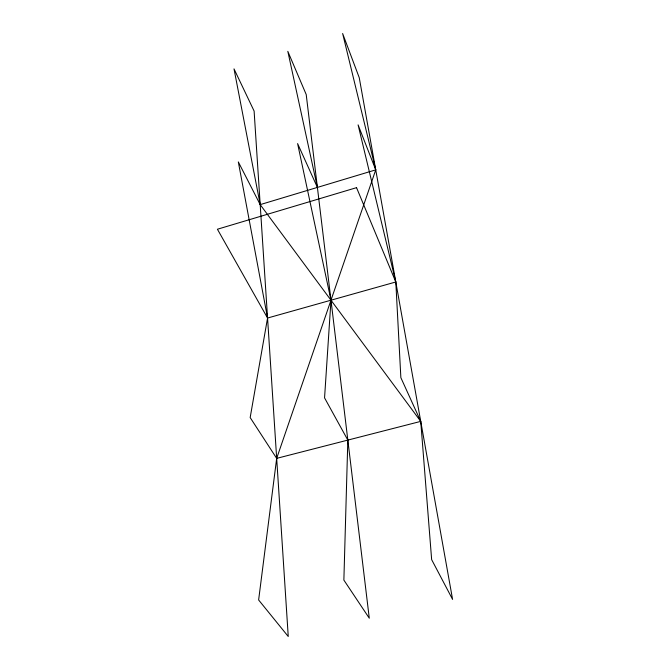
<?xml version="1.0" encoding="UTF-8"?>
<svg xmlns="http://www.w3.org/2000/svg" width="670" height="670" viewBox="0 0 670 670"><rect width="100%" height="100%" fill="white"/><g stroke="black" fill="none" stroke-linecap="round" stroke-linejoin="round"><path stroke-width="1" d="M347.831 440.106L343.869 580.086L369.279 618.201L306.215 94.545L287.815 51.347L317.396 187.416L297.597 143.581L330.98 300.21L324.556 397.871L347.831 440.106M276.677 458.364L258.628 599.968L288.251 636.5L254.114 111.069L234.006 68.868L260.195 204.626L420.735 421.388L431.647 559.618L452.585 599.399L359.254 77.712L342.63 33.5L375.744 169.862L276.677 458.364L420.735 421.388L400.861 377.662L395.803 281.986L358.09 124.871L375.744 169.862L260.195 204.626L238.319 161.922L267.556 318.032L250.17 417.569L276.677 458.364M356.541 187.659L217.415 229.232L267.556 318.032L395.803 281.986L356.541 187.659"/></g></svg>
